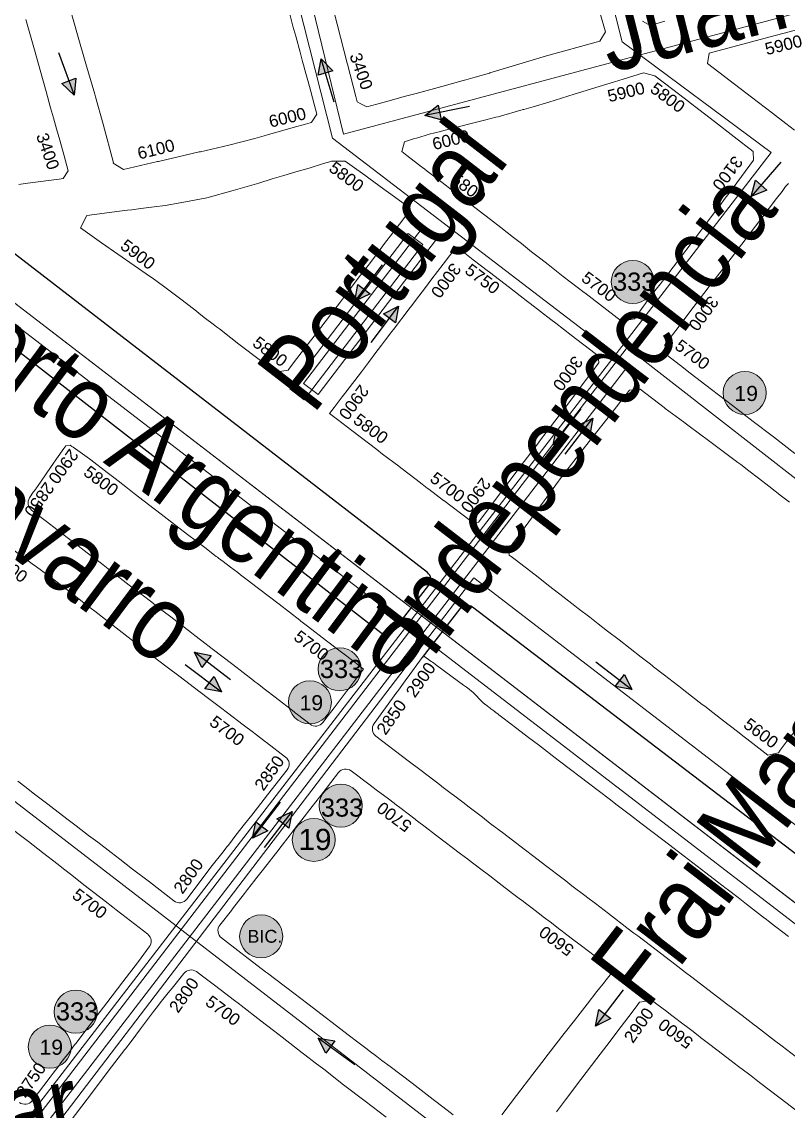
# Model space of a CAD drawing. Header units: millimetres. Extents: x 11558 to 23675, y 49449 to 61482.
# Drawn here: x 15046.3 to 15299.4, y 56750.1 to 57110 of the extents above; entities that cross this region are included whole.
import ezdxf

# ---------------------------------------------------------------- set-up
doc = ezdxf.new("R2010")
doc.units = ezdxf.units.MM
for name, color, linetype in [('0. plano base - nombres calles', 22, 'Continuous'), ('0. Plano Base - PLANO', 254, 'Continuous'), ('0. Plano base - sentido calles', 253, 'Continuous'), ('0. vias del tren', 252, 'VÍAS'), ('7. puesta en valor CC la lucila', 212, 'Continuous'), ('numeración', 7, 'Continuous')]:
    doc.layers.add(name, color=color, linetype=linetype)
for name, color, linetype, true_color in [('Linea 184 REGRESO', 7, 'Continuous', 0x18f75b), ('Linea 19 Estación Carapachay', 7, 'Continuous', 0xa80000), ('Linea 19 Plaza Miserere', 7, 'Continuous', 0x575757), ('Linea 707 - ex333', 7, 'Continuous', 0xad002b), ('Linea 707 - ex333 -', 7, 'Continuous', 0x616161)]:
    doc.layers.add(name, color=color, linetype=linetype, true_color=true_color)
doc.layers.add('Linea Bicentenario Original', color=7, linetype='Continuous', true_color=0x0000cc, transparency=0.5)
doc.layers.get('7. puesta en valor CC la lucila').off()
doc.styles.get("Standard").update_dxf_attribs({"font": 'arial.ttf'})
doc.linetypes.add('VÍAS', pattern='A,0.15,[130,ltypeshp.shx,S=0.25,R=0,X=0,Y=0],0.15', length=0.3)

# ---------------------------------------------------------------- blocks, each defined once
blk = doc.blocks.new('MANZANAS')
at = {"layer": '0. Plano Base - PLANO', "color": 0, "linetype": 'VÍAS', "lineweight": 5, "ltscale": 4}
for points in [[(5633392.19, 6179345.26), (5633766.17, 6178972.83), (5633911.62, 6178827.98, 0.101414), (5634043.46, 6178741.38, 0.02134), (5634208.17, 6178683.79), (5634894.89, 6178561.57), (5635134.9, 6178519.11), (5635207, 6178505.64), (5635242.16, 6178496.03, -0.077062), (5635335.8, 6178454.16, 0.007448), (5635399.31, 6178414.39, -0.001689), (5635687.6, 6178238.47), (5636190.29, 6177920.23), (5636600.65, 6177660.36)], [(5633388.52, 6179341.14), (5633762.29, 6178968.93), (5633907.74, 6178824.08, 0.101414), (5634041.43, 6178736.27, 0.02138), (5634206.89, 6178678.43), (5634893.93, 6178556.15), (5635133.92, 6178513.7), (5635205.77, 6178500.27), (5635240.71, 6178490.73, -0.077062), (5635332.82, 6178449.54, 0.007448), (5635396.46, 6178409.69, -0.001689), (5635684.68, 6178233.8), (5636187.35, 6177915.58), (5636597.71, 6177655.71)]]:
    blk.add_lwpolyline(points, format="xyb", dxfattribs=at)
at = {"layer": '0. Plano Base - PLANO', "color": 0, "linetype": 'Continuous', "lineweight": 5}
for points in [[(5634423.44, 6178851.02), (5634419.89, 6178851.65), (5634414.42, 6178852.61), (5634405.81, 6178854.16), (5634387.77, 6178857.29), (5634386.65, 6178860.59), (5634403.29, 6178875.75), (5634403.63, 6178876.05), (5634409.74, 6178881.62)], [(5634368.8, 6178863.24), (5634365.13, 6178859.72), (5634362.23, 6178859.78)], [(5634348.48, 6178855.83), (5634353.02, 6178851), (5634352.79, 6178847.46), (5634338.81, 6178834.44), (5634338.62, 6178834.26), (5634335.87, 6178831.58), (5634332.54, 6178828.33), (5634326.19, 6178822.14), (5634325.42, 6178821.39), (5634325.3, 6178821.27), (5634321.81, 6178817.87), (5634319.47, 6178815.71), (5634319.41, 6178815.66), (5634318.79, 6178815.08), (5634313.44, 6178810.14), (5634306.96, 6178804.16), (5634304.26, 6178801.67), (5634299.78, 6178797.53), (5634297.06, 6178795.02), (5634294.49, 6178792.66), (5634293.53, 6178792.66), (5634292.36, 6178792.67), (5634290.98, 6178792.68), (5634289.73, 6178794.08), (5634282.36, 6178802.29), (5634282.13, 6178802.54), (5634270.32, 6178815.69)], [(5634257.23, 6178808.77), (5634260.57, 6178805.14), (5634262.95, 6178802.55), (5634266.65, 6178798.54), (5634268.79, 6178796.22), (5634270.1, 6178794.8), (5634270.23, 6178794.66), (5634274.63, 6178789.9), (5634275.78, 6178788.64), (5634278.7, 6178785.48), (5634281.01, 6178782.97), (5634280.66, 6178779.96), (5634280.63, 6178779.68), (5634280.31, 6178779.38), (5634279.2, 6178778.34), (5634276.06, 6178775.38), (5634272.93, 6178772.42), (5634272.89, 6178772.39), (5634269.97, 6178769.64), (5634268.89, 6178768.61), (5634266.55, 6178766.4), (5634259.95, 6178760.48), (5634252.59, 6178754.19), (5634252.27, 6178753.93), (5634241.77, 6178744.96), (5634241.54, 6178744.76), (5634232.74, 6178737.25), (5634228.82, 6178737.53), (5634228.83, 6178737.67), (5634219.96, 6178747.45), (5634213.45, 6178754.32), (5634212.84, 6178754.97), (5634205.68, 6178762.53), (5634198.82, 6178769.75), (5634192.09, 6178776.84)], [(5634472.79, 6178756.28), (5634463.95, 6178757.85), (5634455.7, 6178759.31), (5634447.2, 6178760.82), (5634438.59, 6178762.35), (5634429.88, 6178763.9), (5634425.82, 6178764.62), (5634419.99, 6178765.66), (5634418.08, 6178768.27), (5634419.12, 6178774.2), (5634420.75, 6178783.51), (5634422.27, 6178792.16), (5634423.81, 6178800.97), (5634425.31, 6178809.53), (5634428.58, 6178828.2), (5634429.1, 6178831.14), (5634429.41, 6178833.08), (5634429.6, 6178834), (5634429.79, 6178834.47)], [(5634181.31, 6178766.36), (5634188.44, 6178758.75), (5634195.15, 6178751.58), (5634198.17, 6178748.36), (5634202.03, 6178744.24), (5634204.38, 6178741.73), (5634206.95, 6178738.98), (5634209.59, 6178736.17), (5634213.25, 6178732.26), (5634216.8, 6178728.47), (5634216.45, 6178725.42), (5634215.41, 6178724.69), (5634213.17, 6178723.13), (5634206.11, 6178718.18), (5634204.38, 6178716.97)], [(5634514.97, 6178674.27), (5634514.26, 6178670.26), (5634513.68, 6178666.98), (5634513.52, 6178665.99), (5634510.81, 6178663.68), (5634502.22, 6178665.24), (5634501.1, 6178665.45), (5634497.76, 6178666.05), (5634492.56, 6178667), (5634488.15, 6178667.82), (5634484.87, 6178668.43), (5634483.83, 6178668.58), (5634476.3, 6178669.95), (5634475.41, 6178670.11), (5634468.32, 6178671.4), (5634463.84, 6178672.21), (5634463.23, 6178672.33), (5634461.99, 6178672.55), (5634458.7, 6178673.15), (5634449.65, 6178674.79), (5634444.94, 6178675.65), (5634441.13, 6178676.34), (5634437.62, 6178676.98), (5634432.85, 6178677.84), (5634431.54, 6178678.08), (5634425.28, 6178679.22), (5634424.23, 6178679.41), (5634421.2, 6178679.96), (5634415.13, 6178681.06), (5634407, 6178682.54), (5634405.38, 6178682.83), (5634404.55, 6178682.99), (5634403.48, 6178684.52), (5634403.61, 6178685.38), (5634404.08, 6178688.42), (5634404.67, 6178692.24), (5634405.97, 6178700.68), (5634407.28, 6178709.21), (5634408.27, 6178715.62), (5634408.7, 6178717.88), (5634410.31, 6178726.5), (5634411.91, 6178735.04), (5634413.49, 6178743.48), (5634413.55, 6178743.84), (5634414.63, 6178749.59), (5634417.65, 6178751.61), (5634427.46, 6178749.79), (5634427.95, 6178749.7), (5634435.29, 6178748.52), (5634435.99, 6178748.41), (5634442.98, 6178747.28), (5634444.38, 6178747.05), (5634453.09, 6178745.65), (5634457.41, 6178744.95), (5634458.58, 6178744.76), (5634461.89, 6178744.11), (5634465.85, 6178743.4), (5634470.1, 6178742.64), (5634475.33, 6178741.7), (5634478.64, 6178741.11)], [(5634503.17, 6178526.91), (5634504.02, 6178531.82), (5634505.43, 6178540.1), (5634506.91, 6178548.7), (5634507.83, 6178554.07), (5634508.4, 6178557.39), (5634508.75, 6178559.47), (5634509.84, 6178565.84), (5634510.53, 6178569.86), (5634510.84, 6178571.7), (5634512.67, 6178573.04), (5634514.2, 6178574.16), (5634516.19, 6178573.81), (5634520.23, 6178573.11), (5634521.76, 6178572.84), (5634524.5, 6178572.36), (5634525.2, 6178572.24), (5634530.45, 6178571.32), (5634533.08, 6178570.86), (5634534.06, 6178570.69), (5634536.73, 6178570.22), (5634541.34, 6178569.41), (5634546.03, 6178568.59), (5634549.62, 6178567.96), (5634553.66, 6178567.25), (5634554.73, 6178567.07), (5634558.25, 6178566.45), (5634566.67, 6178564.98), (5634575.43, 6178563.44)]]:
    blk.add_lwpolyline(points, dxfattribs=at)
for points in [[(5634405.22, 6178771.3), (5634401.76, 6178768.67), (5634386.73, 6178771.33), (5634386.45, 6178771.38), (5634377.91, 6178772.91), (5634371.73, 6178774.06), (5634368.69, 6178774.63), (5634364.89, 6178775.33), (5634360.66, 6178776.12), (5634357.48, 6178776.71), (5634352.2, 6178777.7), (5634347.93, 6178778.47), (5634343.33, 6178779.3), (5634335.46, 6178780.68), (5634334.94, 6178780.77), (5634332.19, 6178781.26), (5634331.3, 6178781.41), (5634329.87, 6178781.66), (5634327.53, 6178782.07), (5634321.95, 6178783.05), (5634321.02, 6178783.22), (5634320.09, 6178783.38), (5634319.7, 6178783.45), (5634318.46, 6178783.67), (5634313.65, 6178784.51), (5634311.58, 6178784.87), (5634310.87, 6178788.18), (5634313.09, 6178790.38), (5634313.84, 6178791.12), (5634315.94, 6178793.19), (5634317, 6178794.14), (5634319.86, 6178796.7), (5634320.74, 6178797.48), (5634327.97, 6178803.97), (5634331.37, 6178807.01), (5634333.91, 6178809.28), (5634334.47, 6178809.78), (5634340.8, 6178815.74), (5634340.91, 6178815.84), (5634343.21, 6178818.04), (5634347.14, 6178821.78), (5634353.33, 6178827.93), (5634359.53, 6178834.05), (5634363.29, 6178837.77), (5634365.42, 6178839.88), (5634370.46, 6178844.84), (5634374.22, 6178845.61), (5634381.57, 6178844.42), (5634388.52, 6178843.15), (5634390.09, 6178842.87), (5634390.46, 6178842.8), (5634398.64, 6178841.31), (5634406.81, 6178839.82), (5634414.52, 6178838.41), (5634416.01, 6178835.96), (5634414.25, 6178824.76), (5634414, 6178823.26), (5634413.52, 6178820.46), (5634412.97, 6178817.29), (5634412.62, 6178815.21), (5634410.64, 6178803.69), (5634409.18, 6178795.16), (5634407.72, 6178786.62), (5634407.53, 6178785.52), (5634407.14, 6178783.27), (5634406.65, 6178780.42), (5634406.62, 6178780.25), (5634406.25, 6178778.08), (5634406.14, 6178777.41), (5634405.99, 6178776.43)], [(5634311.53, 6178703.51), (5634308.16, 6178700.99), (5634302.03, 6178702.09), (5634293.18, 6178703.68), (5634289.79, 6178704.29), (5634285.14, 6178705.12), (5634283.98, 6178705.33), (5634282.6, 6178705.58), (5634279.51, 6178706.13), (5634277.57, 6178706.48), (5634275.01, 6178706.94), (5634268.75, 6178708.06), (5634262.25, 6178709.1), (5634257.64, 6178709.82), (5634257.05, 6178709.9), (5634237.51, 6178712.48), (5634235.64, 6178712.71), (5634229.03, 6178713.58), (5634229.05, 6178718.23), (5634231.11, 6178719.66), (5634237.21, 6178723.89), (5634240.11, 6178725.9), (5634241.36, 6178726.76), (5634243.8, 6178728.45), (5634247.49, 6178731.01), (5634250.43, 6178733.04), (5634254.42, 6178736.18), (5634261.45, 6178741.69), (5634268.08, 6178747.84), (5634274.45, 6178753.89), (5634277.76, 6178757.12), (5634280.66, 6178759.92), (5634283.64, 6178762.78), (5634286.98, 6178766), (5634290.5, 6178769.48), (5634292.31, 6178771.25), (5634292.51, 6178771.37), (5634293.21, 6178771.75), (5634296.47, 6178773.52), (5634299.31, 6178773.09), (5634304.38, 6178772.33), (5634305.94, 6178772.09), (5634312, 6178771.17), (5634313.96, 6178770.88), (5634320.82, 6178769.84), (5634322.57, 6178767.11), (5634322.31, 6178765.61), (5634321.52, 6178760.95), (5634321.3, 6178759.69), (5634320.56, 6178755.36), (5634319.98, 6178751.95), (5634319.03, 6178746.39), (5634318.5, 6178743.28), (5634318.32, 6178742.2), (5634317.15, 6178735.36), (5634317.05, 6178734.81), (5634316.49, 6178731.48), (5634315.57, 6178726.25), (5634314.12, 6178718.13), (5634313.66, 6178715.52), (5634313.23, 6178713.09), (5634312.79, 6178710.61), (5634311.96, 6178705.93), (5634311.6, 6178703.89)], [(5634390.48, 6178687.9), (5634389.05, 6178686.89), (5634387.8, 6178687.11), (5634377.06, 6178688.97), (5634376.99, 6178688.98), (5634370.9, 6178690.04), (5634370.32, 6178690.15), (5634368.19, 6178690.52), (5634365.73, 6178690.94), (5634359.42, 6178692.04), (5634358.6, 6178692.18), (5634352.05, 6178693.32), (5634349.71, 6178693.73), (5634339.5, 6178695.51), (5634337.05, 6178695.93), (5634333.56, 6178696.54), (5634330.32, 6178697.1), (5634330.73, 6178699.52), (5634331.48, 6178703.88), (5634331.73, 6178705.31), (5634331.82, 6178705.81), (5634333.27, 6178714.22), (5634333.92, 6178717.99), (5634334.7, 6178722.54), (5634334.83, 6178723.29), (5634335.14, 6178725.06), (5634335.51, 6178727.22), (5634336.11, 6178730.69), (5634336.25, 6178731.5), (5634337.69, 6178739.88), (5634337.77, 6178740.33), (5634337.82, 6178740.63), (5634338.31, 6178743.5), (5634338.37, 6178743.84), (5634339.11, 6178748.11), (5634339.8, 6178752.13), (5634340.34, 6178755.24), (5634340.84, 6178758.14), (5634341.46, 6178761.62), (5634341.7, 6178762.94), (5634344.29, 6178764.9), (5634345.51, 6178764.68), (5634348.96, 6178764.07), (5634354.75, 6178763.05), (5634355.65, 6178762.89), (5634363.87, 6178761.42), (5634370.74, 6178760.2), (5634372.29, 6178759.92), (5634380.82, 6178758.4), (5634382.88, 6178758.03), (5634389.19, 6178756.9), (5634399, 6178755.15), (5634400.22, 6178754.93), (5634401.54, 6178752.99), (5634401.33, 6178751.73), (5634401.09, 6178750.34), (5634400.48, 6178746.71), (5634399.85, 6178743.04), (5634398.95, 6178737.73), (5634397.49, 6178729.14), (5634396.1, 6178720.94), (5634395.99, 6178720.31), (5634394.7, 6178712.69), (5634394.66, 6178712.49), (5634394.57, 6178711.97), (5634393.22, 6178703.99), (5634392.12, 6178697.72), (5634391.72, 6178695.14)]]:
    blk.add_lwpolyline(points, close=True, dxfattribs=at)
at = {"layer": '0. Plano Base - PLANO', "color": 0}
for points in [[(5634183.66, 6178676.34), (5634378.66, 6178640.73, 0.413523), (5634382.15, 6178643.14), (5634385.62, 6178661.89, 0.41552), (5634383.2, 6178665.38), (5634204.39, 6178697.65, 0.21393), (5634202.01, 6178697.06), (5634199.02, 6178694.72)], [(5634842.32, 6178559.43), (5634840.59, 6178583.02, 0.343681), (5634838.11, 6178585.75), (5634401.7, 6178662.05, 0.4126), (5634398.23, 6178659.62), (5634394.64, 6178639.74)]]:
    blk.add_lwpolyline(points, format="xyb", dxfattribs=at)
at = {"layer": '0. Plano Base - PLANO', "color": 0, "linetype": 'Continuous', "lineweight": 5}
blk.add_lwpolyline([(5634371.94, 6178603.05), (5634366.79, 6178603.97), (5634365.78, 6178604.15), (5634365.35, 6178604.23), (5634357.61, 6178605.62), (5634353.57, 6178606.35), (5634350.33, 6178606.93), (5634349.09, 6178607.15), (5634348.71, 6178607.22), (5634340.2, 6178608.75), (5634331.78, 6178610.26), (5634327.46, 6178611.03), (5634326.92, 6178611.12), (5634324.64, 6178611.53), (5634323.25, 6178611.78), (5634320.25, 6178612.31), (5634314.76, 6178613.29), (5634311.7, 6178613.83), (5634306.41, 6178614.78), (5634303.57, 6178615.28), (5634300.6, 6178615.81), (5634297.73, 6178616.32), (5634289.04, 6178617.87), (5634286.32, 6178618.35), (5634280.52, 6178619.38), (5634275.61, 6178620.26), (5634272.27, 6178620.85), (5634263.75, 6178622.37), (5634257.72, 6178623.44, -0.393394), (5634255.26, 6178626.71), (5634255.49, 6178628.89), (5634255.68, 6178630.04), (5634255.73, 6178630.31), (5634256.06, 6178632.95), (5634256.85, 6178639.17), (5634256.96, 6178640.08), (5634257.24, 6178642.26), (5634257.76, 6178646.44), (5634257.9, 6178647.48), (5634259.15, 6178648.34), (5634259.82, 6178648.25), (5634260.31, 6178648.18), (5634266.89, 6178647.28), (5634267.34, 6178647.2), (5634274.12, 6178645.97), (5634277.4, 6178645.38), (5634281.76, 6178644.6), (5634285.24, 6178643.97), (5634293.47, 6178642.48), (5634294.46, 6178642.3), (5634301.73, 6178640.99), (5634302.33, 6178640.88), (5634305.82, 6178640.25), (5634307.17, 6178640.01), (5634310.75, 6178639.39), (5634314.18, 6178638.8), (5634318.89, 6178637.98), (5634319.36, 6178637.9), (5634319.79, 6178637.83), (5634321.63, 6178637.51), (5634324.75, 6178636.97), (5634327.63, 6178636.47), (5634328.78, 6178636.28), (5634331.98, 6178635.73), (5634335.04, 6178635.19), (5634336.19, 6178634.99), (5634344.56, 6178633.51), (5634353.06, 6178632), (5634353.53, 6178631.92), (5634356.26, 6178631.43), (5634364.08, 6178630.05), (5634375.73, 6178627.98), (5634376.46, 6178627.85), (5634376.54, 6178627.84), (5634379.23, 6178627.36), (5634378.7, 6178624.33), (5634378.61, 6178623.79), (5634377.75, 6178618.86), (5634377.6, 6178618), (5634376.48, 6178611.56), (5634375.92, 6178608.34), (5634375.43, 6178605.48, -0.415904)], format="xyb", close=True, dxfattribs=at)
for points in [[(5634564.62, 6178579.6), (5634559.34, 6178580.52), (5634556.26, 6178581.06), (5634552.56, 6178581.71), (5634548.77, 6178582.37), (5634547.81, 6178582.54), (5634542.93, 6178583.4), (5634539.19, 6178584.05), (5634537.13, 6178584.41), (5634528.87, 6178585.86), (5634522.32, 6178587), (5634519.8, 6178587.44), (5634517.89, 6178587.78), (5634514.18, 6178588.43), (5634513.56, 6178588.53), (5634505.39, 6178589.96), (5634500.21, 6178590.87), (5634498.67, 6178591.14), (5634496.31, 6178591.55), (5634488.19, 6178592.97), (5634482.89, 6178593.9), (5634479.23, 6178594.54), (5634479.04, 6178594.57), (5634473.28, 6178595.58), (5634470.72, 6178596.03), (5634466.94, 6178596.69), (5634465.13, 6178597.01), (5634462.4, 6178597.48), (5634457.66, 6178598.31), (5634453.75, 6178599), (5634445.34, 6178600.47), (5634439.84, 6178601.43), (5634436.63, 6178602), (5634431.25, 6178602.93), (5634428.55, 6178603.4), (5634420, 6178604.89), (5634419.63, 6178604.96), (5634411.56, 6178606.36), (5634406.27, 6178607.28), (5634393.04, 6178609.59, -0.407791), (5634390.59, 6178612.99), (5634392.5, 6178625.62), (5634392.55, 6178625.95), (5634392.63, 6178626.48), (5634393.34, 6178631.17), (5634393.36, 6178631.31), (5634393.37, 6178631.38), (5634394.64, 6178639.74), (5634394.74, 6178640.4), (5634397.88, 6178639.91), (5634398.35, 6178639.84), (5634398.86, 6178639.76), (5634399.29, 6178639.69), (5634399.64, 6178639.64), (5634406.31, 6178638.6), (5634410.93, 6178637.88), (5634411.79, 6178637.74), (5634412.14, 6178637.69), (5634413.25, 6178637.51), (5634413.43, 6178637.48), (5634414.93, 6178637.23), (5634419.07, 6178635.75), (5634420.23, 6178635.54), (5634420.4, 6178635.52), (5634421.74, 6178635.28), (5634422.16, 6178635.2), (5634422.58, 6178635.13), (5634422.98, 6178635.06), (5634423.38, 6178634.99), (5634423.77, 6178634.92), (5634424.22, 6178634.84), (5634424.32, 6178634.82), (5634424.58, 6178634.78), (5634424.76, 6178634.74), (5634425.35, 6178634.64), (5634425.66, 6178634.59), (5634425.97, 6178634.53), (5634426.25, 6178634.49), (5634426.49, 6178634.44), (5634426.72, 6178634.4), (5634426.91, 6178634.37), (5634427.42, 6178634.28), (5634433.23, 6178633.28), (5634437.98, 6178632.44), (5634441.98, 6178631.74), (5634450.08, 6178630.32), (5634455.76, 6178629.32), (5634458.55, 6178628.83), (5634467.02, 6178627.35), (5634470.92, 6178626.67), (5634474.32, 6178626.08), (5634475.9, 6178625.81), (5634479.71, 6178625.14), (5634483.89, 6178624.41), (5634492.93, 6178622.84), (5634501.65, 6178621.32), (5634510.48, 6178619.76), (5634515.4, 6178618.88), (5634518.89, 6178618.25), (5634519.32, 6178618.17), (5634523.76, 6178617.37), (5634527.2, 6178616.75), (5634534.65, 6178615.43), (5634534.89, 6178615.39), (5634536.72, 6178615.04), (5634537, 6178614.99), (5634544.46, 6178613.64)], [(5634251.89, 6178609.92), (5634266.12, 6178607.75), (5634267.79, 6178607.49), (5634274.92, 6178606.41), (5634279.19, 6178605.7), (5634282.81, 6178605.04), (5634283.3, 6178604.95), (5634287.14, 6178604.24), (5634290.18, 6178603.68), (5634291.6, 6178603.41), (5634300.42, 6178601.79), (5634304.18, 6178601.1), (5634309.02, 6178600.2), (5634317.42, 6178598.7), (5634321.93, 6178597.93), (5634326.07, 6178597.21), (5634334.85, 6178595.71), (5634338.24, 6178595.12), (5634343.17, 6178594.28), (5634346.03, 6178593.78), (5634352.44, 6178592.68), (5634352.98, 6178592.59), (5634356.05, 6178592.06), (5634357.82, 6178591.76), (5634361.55, 6178591.12), (5634361.9, 6178591.06), (5634369.76, 6178589.71, -0.418646), (5634372.2, 6178586.2), (5634370.26, 6178575.87), (5634369.59, 6178572.27), (5634368.69, 6178567.51), (5634367.99, 6178563.75), (5634367.14, 6178559.21), (5634366.39, 6178555.18), (5634366.27, 6178554.57), (5634365.74, 6178551.73), (5634364.8, 6178546.75), (5634362.43, 6178532.96, -0.416392), (5634358.94, 6178530.52), (5634348.87, 6178532.33), (5634341.98, 6178533.57), (5634336.78, 6178534.5), (5634333.19, 6178535.14), (5634327.69, 6178536.09), (5634323.97, 6178536.73), (5634318.87, 6178537.6), (5634315.61, 6178538.16), (5634309.75, 6178539.18), (5634307.24, 6178539.64), (5634301.29, 6178540.73), (5634298.41, 6178541.25), (5634295.01, 6178541.87)], [(5634473.33, 6178510.32), (5634470.93, 6178510.75), (5634466.26, 6178511.59), (5634465.11, 6178511.8), (5634456.53, 6178513.32), (5634447.55, 6178514.85), (5634444.2, 6178515.42), (5634442.09, 6178515.78), (5634438.98, 6178516.31), (5634438.11, 6178516.46), (5634433.78, 6178517.21), (5634430.98, 6178517.7), (5634413.84, 6178520.71), (5634405.28, 6178522.21), (5634404.22, 6178522.4), (5634397.34, 6178523.61), (5634396.61, 6178523.74), (5634388.25, 6178525.21), (5634386.49, 6178525.52), (5634378.53, 6178526.91, -0.416787), (5634376.09, 6178530.41), (5634377.22, 6178536.5), (5634377.32, 6178537.07), (5634378.51, 6178543.5), (5634378.81, 6178545.1), (5634379.51, 6178548.91), (5634379.59, 6178549.32), (5634380.36, 6178553.51), (5634381.87, 6178561.67), (5634381.96, 6178562.17), (5634382.95, 6178567.59), (5634383.55, 6178570.84), (5634384.09, 6178573.76), (5634385.08, 6178579.19), (5634386.15, 6178585.04), (5634387.64, 6178593.2, -0.410184), (5634391.09, 6178595.62), (5634398.86, 6178594.31), (5634401.31, 6178593.9), (5634406.27, 6178593.07), (5634408.62, 6178592.67), (5634408.95, 6178592.61), (5634411.52, 6178592.18), (5634417.17, 6178591.21), (5634417.65, 6178591.12), (5634418.19, 6178591.03), (5634421.33, 6178590.47), (5634425.5, 6178589.73), (5634426.09, 6178589.63), (5634435.79, 6178587.92), (5634438.73, 6178587.47), (5634438.89, 6178587.45), (5634443.54, 6178586.64), (5634447.69, 6178585.92), (5634451.55, 6178585.24), (5634457.02, 6178584.29), (5634460.33, 6178583.71), (5634460.92, 6178583.61), (5634462.82, 6178583.28), (5634465, 6178582.9), (5634468.73, 6178582.25), (5634469.56, 6178582.11), (5634472.93, 6178581.52), (5634473.05, 6178581.5), (5634476.38, 6178580.92), (5634476.61, 6178580.88), (5634476.78, 6178580.85), (5634477.32, 6178580.76), (5634478.09, 6178580.62), (5634481.01, 6178580.11), (5634485.28, 6178579.37), (5634490.96, 6178578.38), (5634495.58, 6178577.58), (5634497.66, 6178577.21), (5634498.27, 6178576.65), (5634497.52, 6178572.52), (5634497.47, 6178572.28), (5634496.74, 6178568.36), (5634495.77, 6178563.16), (5634495.09, 6178559.48), (5634494.53, 6178556.48), (5634493.52, 6178551.06), (5634492, 6178542.58), (5634491.4, 6178539.22), (5634490.55, 6178534.43), (5634489, 6178525.64), (5634488.4, 6178522.28), (5634487.61, 6178517.7)], [(5634296.11, 6178527.73), (5634304.59, 6178526.28), (5634307.23, 6178525.79), (5634313.07, 6178524.72), (5634319.46, 6178523.54), (5634321.67, 6178523.13), (5634325.06, 6178522.5), (5634330.1, 6178521.57), (5634336.54, 6178520.38), (5634338.83, 6178519.96), (5634342, 6178519.38), (5634343.31, 6178519.13), (5634344.6, 6178518.9), (5634345.71, 6178518.69), (5634356.34, 6178516.73, -0.411103), (5634358.75, 6178513.26), (5634357.73, 6178507.38), (5634356.27, 6178498.98), (5634354.78, 6178490.39), (5634353.33, 6178482.04), (5634353.15, 6178481.01), (5634351.9, 6178473.8), (5634351.82, 6178473.32), (5634351.69, 6178472.61), (5634351.27, 6178470.15), (5634350.84, 6178467.72), (5634350.42, 6178465.3), (5634350.34, 6178464.82), (5634349.79, 6178461.66), (5634349.51, 6178460.03), (5634347.83, 6178450.36, -0.415762), (5634344.35, 6178447.92)], [(5634361.67, 6178447.23), (5634364.2, 6178462.01), (5634365.67, 6178470.57), (5634367.2, 6178479.52), (5634367.25, 6178479.79), (5634367.77, 6178482.82), (5634368.65, 6178487.99), (5634369.85, 6178494.99), (5634370.08, 6178496.32), (5634370.58, 6178499.26), (5634371.28, 6178502.68), (5634371.68, 6178504.67), (5634372.92, 6178510.81, -0.397214), (5634376.29, 6178513.19), (5634378.74, 6178512.84), (5634382.1, 6178512.25), (5634383.16, 6178512.07), (5634386.6, 6178511.47), (5634391.28, 6178510.66), (5634393.85, 6178510.21), (5634394.59, 6178510.08), (5634402.68, 6178508.65), (5634407.88, 6178507.7), (5634411.4, 6178507.06), (5634419.7, 6178505.55), (5634420.75, 6178505.35), (5634425.03, 6178504.57), (5634428.48, 6178503.95), (5634436.68, 6178502.49), (5634445.47, 6178500.95), (5634454.05, 6178499.46)]]:
    blk.add_lwpolyline(points, format="xyb", dxfattribs=at)
blk = doc.blocks.new('19')
at = {"layer": 'Linea 19 Estación Carapachay', "lineweight": 211, "true_color": 0xededed}
h = blk.add_hatch(color=7, dxfattribs=at)
h.dxf.hatch_style = 1
edge = h.paths.add_edge_path()
edge.add_arc((0, 0), 7.11, 0, 360)
at = {"layer": 'Linea 19 Estación Carapachay', "lineweight": 9}
blk.add_circle((0, 0), 7.11, dxfattribs=at)
at = {"layer": 'Linea 19 Estación Carapachay', "lineweight": 15, "insert": (-3.4, 2.34), "char_height": 5, "attachment_point": 1}
blk.add_mtext_dynamic_manual_height_columns('19', width=16.4579, gutter_width=12.5, heights=[0], dxfattribs=at)
blk = doc.blocks.new('19 a cap')
at = {"layer": 'Linea 19 Plaza Miserere', "lineweight": 211, "true_color": 0xededed}
h = blk.add_hatch(color=7, dxfattribs=at)
h.dxf.hatch_style = 1
edge = h.paths.add_edge_path()
edge.add_arc((0, 0), 7.11, 0, 360)
at = {"layer": 'Linea 19 Plaza Miserere', "lineweight": 9}
blk.add_circle((0, 0), 7.11, dxfattribs=at)
at = {"layer": 'Linea 19 Plaza Miserere', "lineweight": 15, "insert": (-5.03, 3.65), "char_height": 7, "attachment_point": 1}
blk.add_mtext_dynamic_manual_height_columns('19', width=16.4579, gutter_width=12.5, heights=[0], dxfattribs=at)
blk = doc.blocks.new('707 ida')
at = {"layer": 'Linea 707 - ex333', "lineweight": 211, "true_color": 0xededed}
h = blk.add_hatch(color=7, dxfattribs=at)
h.dxf.hatch_style = 1
edge = h.paths.add_edge_path()
edge.add_arc((-10.26, 6.45), 7.11, 0, 360)
at = {"layer": 'Linea 707 - ex333', "lineweight": 9}
blk.add_circle((-10.26, 6.45), 7.11, dxfattribs=at)
at = {"layer": 'Linea 707 - ex333', "lineweight": 211, "insert": (-16.82, 8.81), "char_height": 6, "attachment_point": 1}
blk.add_mtext_dynamic_manual_height_columns('333', width=27.2677, gutter_width=12.5, heights=[0], dxfattribs=at)
blk = doc.blocks.new('333')
at = {"layer": 'Linea 707 - ex333 -', "lineweight": 211, "true_color": 0xededed}
h = blk.add_hatch(color=7, dxfattribs=at)
h.dxf.hatch_style = 1
edge = h.paths.add_edge_path()
edge.add_arc((0, 0), 7.11, 0, 360)
at = {"layer": 'Linea 707 - ex333 -', "lineweight": 9}
blk.add_circle((0, 0), 7.11, dxfattribs=at)
at = {"layer": 'Linea 707 - ex333 -', "lineweight": 211, "insert": (-6.52, 3.09), "char_height": 6, "attachment_point": 1}
blk.add_mtext_dynamic_manual_height_columns('333', width=8.9102, gutter_width=12.5, heights=[0], dxfattribs=at)
blk = doc.blocks.new('bic. original ida')
at = {"layer": 'Linea Bicentenario Original', "lineweight": 211, "true_color": 0xededed, "transparency": 33554674}
h = blk.add_hatch(color=7, dxfattribs=at)
h.dxf.hatch_style = 1
edge = h.paths.add_edge_path()
edge.add_arc((0, 0), 7.11, 0, 360)
at = {"layer": 'Linea Bicentenario Original', "color": 165, "lineweight": 9, "true_color": 0x5e67af}
blk.add_circle((0, 0), 7.11, dxfattribs=at)
at = {"layer": 'Linea Bicentenario Original', "color": 165, "lineweight": 15, "true_color": 0x5e67af, "insert": (-4.55, 2.15), "char_height": 4.25, "attachment_point": 1}
blk.add_mtext_dynamic_manual_height_columns('BIC.', width=16.4579, gutter_width=12.5, heights=[0], dxfattribs=at)

msp = doc.modelspace()

# ---------------------------------------------------------------- hatches: boundary and pattern name
at = {"layer": '0. Plano base - sentido calles', "linetype": 'Continuous', "lineweight": 25, "ltscale": 2, "true_color": 0x1a1a1a}
h = msp.add_hatch(color=250, dxfattribs=at)
h.dxf.hatch_style = 1
h.paths.add_polyline_path([(15145.22, 57097.83), (15144.27, 57092.33), (15146.66, 57093.05)])
h.paths.add_polyline_path([(15145.22, 57097.83), (15146.66, 57093.05), (15149.05, 57093.77)])
h = msp.add_hatch(color=250, dxfattribs=at)
h.dxf.hatch_style = 1
h.paths.add_polyline_path([(15063.58, 57085.81), (15064.22, 57091.37), (15061.87, 57090.51)])
h.paths.add_polyline_path([(15063.58, 57085.81), (15061.87, 57090.51), (15059.52, 57089.66)])
h = msp.add_hatch(color=250, dxfattribs=at)
h.dxf.hatch_style = 1
h.paths.add_polyline_path([(15179.46, 57079.05), (15184.87, 57077.6), (15184.36, 57080.05)])
h.paths.add_polyline_path([(15179.46, 57079.05), (15184.36, 57080.05), (15183.86, 57082.5)])
h = msp.add_hatch(color=250, dxfattribs=at)
h.dxf.hatch_style = 1
h.paths.add_polyline_path([(15287.26, 57052.27), (15292.42, 57054.43), (15290.52, 57056.06)])
h.paths.add_polyline_path([(15287.26, 57052.27), (15290.52, 57056.06), (15288.63, 57057.69)])
h = msp.add_hatch(color=250, dxfattribs=at)
h.dxf.hatch_style = 1
h.paths.add_polyline_path([(15156.36, 57017.68), (15161.36, 57020.18), (15159.36, 57021.68)])
h.paths.add_polyline_path([(15156.36, 57017.68), (15159.36, 57021.68), (15157.36, 57023.18)])
h = msp.add_hatch(color=250, dxfattribs=at)
h.dxf.hatch_style = 1
h.paths.add_polyline_path([(15170.75, 57016.08), (15165.75, 57013.58), (15167.75, 57012.08)])
h.paths.add_polyline_path([(15170.75, 57016.08), (15167.75, 57012.08), (15169.75, 57010.58)])
h = msp.add_hatch(color=250, dxfattribs=at)
h.dxf.hatch_style = 1
h.paths.add_polyline_path([(15234.94, 56979.08), (15229.92, 56976.63), (15231.91, 56975.11)])
h.paths.add_polyline_path([(15234.94, 56979.08), (15231.91, 56975.11), (15233.89, 56973.59)])
h = msp.add_hatch(color=250, dxfattribs=at)
h.dxf.hatch_style = 1
h.paths.add_polyline_path([(15221.86, 56970.2), (15226.88, 56972.65), (15224.9, 56974.17)])
h.paths.add_polyline_path([(15221.86, 56970.2), (15224.9, 56974.17), (15222.91, 56975.69)])
h = msp.add_hatch(color=250, dxfattribs=at)
h.dxf.hatch_style = 1
h.paths.add_polyline_path([(15103.34, 56901.7), (15105.83, 56896.69), (15107.33, 56898.69)])
h.paths.add_polyline_path([(15103.34, 56901.7), (15107.33, 56898.69), (15108.84, 56900.68)])
h = msp.add_hatch(color=250, dxfattribs=at)
h.dxf.hatch_style = 1
h.paths.add_polyline_path([(15247.76, 56889.37), (15245.35, 56894.41), (15243.81, 56892.44)])
h.paths.add_polyline_path([(15247.76, 56889.37), (15243.81, 56892.44), (15242.28, 56890.46)])
h = msp.add_hatch(color=250, dxfattribs=at)
h.dxf.hatch_style = 1
h.paths.add_polyline_path([(15112.3, 56888.67), (15109.82, 56893.68), (15108.31, 56891.68)])
h.paths.add_polyline_path([(15112.3, 56888.67), (15108.31, 56891.68), (15106.8, 56889.69)])
h = msp.add_hatch(color=250, dxfattribs=at)
h.dxf.hatch_style = 1
h.paths.add_polyline_path([(15135.62, 56849.13), (15130.59, 56846.68), (15132.58, 56845.16)])
h.paths.add_polyline_path([(15135.62, 56849.13), (15132.58, 56845.16), (15134.56, 56843.64)])
h = msp.add_hatch(color=250, dxfattribs=at)
h.dxf.hatch_style = 1
h.paths.add_polyline_path([(15122.53, 56840.25), (15127.56, 56842.71), (15125.57, 56844.23)])
h.paths.add_polyline_path([(15122.53, 56840.25), (15125.57, 56844.23), (15123.58, 56845.74)])
h = msp.add_hatch(color=250, dxfattribs=at)
h.dxf.hatch_style = 1
h.paths.add_polyline_path([(15235.84, 56778.24), (15240.86, 56780.69), (15238.88, 56782.21)])
h.paths.add_polyline_path([(15235.84, 56778.24), (15238.88, 56782.21), (15236.89, 56783.73)])
h = msp.add_hatch(color=250, dxfattribs=at)
h.dxf.hatch_style = 1
h.paths.add_polyline_path([(15144.17, 56774.2), (15146.77, 56769.24), (15148.23, 56771.27)])
h.paths.add_polyline_path([(15144.17, 56774.2), (15148.23, 56771.27), (15149.69, 56773.3)])

# ---------------------------------------------------------------- linework, layer by layer
at = {"layer": '0. Plano Base - PLANO', "color": 28, "lineweight": 5, "true_color": 0x0d0d0d}
for points in [[(15183.29, 57038.2), (15178.52, 57041.84), (15139.4, 56990.49), (15144.17, 56986.85), (15183.29, 57038.2)], [(15183.29, 57038.2), (15178.52, 57041.84), (15139.4, 56990.49), (15144.17, 56986.85), (15183.29, 57038.2)], [(15178.73, 57036.45), (15173.96, 57040.09), (15134.84, 56988.74), (15139.62, 56985.1), (15178.73, 57036.45)]]:
    msp.add_lwpolyline(points, dxfattribs=at)
at = {"layer": '0. Plano base - sentido calles', "color": 250, "linetype": 'Continuous', "lineweight": 25, "ltscale": 2, "true_color": 0x1a1a1a}
for points in [[(15058.46, 57099.91), (15063.58, 57085.81), (15059.52, 57089.66), (15064.22, 57091.37), (15063.58, 57085.81)], [(15149.54, 57083.47), (15145.22, 57097.83), (15149.05, 57093.77), (15144.27, 57092.33), (15145.22, 57097.83)], [(15194.16, 57082.06), (15179.46, 57079.05), (15183.86, 57082.5), (15184.87, 57077.6), (15179.46, 57079.05)], [(15297.04, 57063.64), (15287.26, 57052.27), (15288.63, 57057.69), (15292.42, 57054.43), (15287.26, 57052.27)], [(15165.36, 57029.68), (15156.36, 57017.68), (15157.36, 57023.18), (15161.36, 57020.18), (15156.36, 57017.68)], [(15161.75, 57004.08), (15170.75, 57016.08), (15169.75, 57010.58), (15165.75, 57013.58), (15170.75, 57016.08)], [(15230.97, 56982.12), (15221.86, 56970.2), (15222.91, 56975.69), (15226.88, 56972.65), (15221.86, 56970.2)], [(15225.83, 56967.16), (15234.94, 56979.08), (15233.89, 56973.59), (15229.92, 56976.63), (15234.94, 56979.08)], [(15115.31, 56892.66), (15103.34, 56901.7), (15108.84, 56900.68), (15105.83, 56896.69), (15103.34, 56901.7)], [(15235.92, 56898.58), (15247.76, 56889.37), (15242.28, 56890.46), (15245.35, 56894.41), (15247.76, 56889.37)], [(15100.33, 56897.71), (15112.3, 56888.67), (15106.8, 56889.69), (15109.82, 56893.68), (15112.3, 56888.67)], [(15131.64, 56852.17), (15122.53, 56840.25), (15123.58, 56845.74), (15127.56, 56842.71), (15122.53, 56840.25)], [(15126.5, 56837.22), (15135.62, 56849.13), (15134.56, 56843.64), (15130.59, 56846.68), (15135.62, 56849.13)], [(15244.95, 56790.15), (15235.84, 56778.24), (15236.89, 56783.73), (15240.86, 56780.69), (15235.84, 56778.24)], [(15156.34, 56765.42), (15144.17, 56774.2), (15149.69, 56773.3), (15146.77, 56769.24), (15144.17, 56774.2)]]:
    msp.add_lwpolyline(points, dxfattribs=at)
at = {"layer": '0. vias del tren', "color": 252, "lineweight": 13, "ltscale": 2}
for points in [[(14654.1, 57863.33), (14774.48, 57485.35), (14836.77, 57289.75, 0.101414), (14913.84, 57152.12, 0.02134), (15033.44, 57025.08), (15586.49, 56600.03), (15779.89, 56451.7), (15837.66, 56406.5), (15864.43, 56381.77, -0.077062), (15928.22, 56301.44, 0.007448), (15966.25, 56236.87, -0.001689), (16140.96, 55947.85), (16440.33, 55433.7), (16684.66, 55013.9)], [(14648.86, 57861.66), (14769.24, 57483.68), (14831.53, 57288.08, 0.101414), (14909.68, 57148.53, 0.02138), (15029.84, 57020.92), (15583.14, 56595.67), (15776.52, 56447.35), (15834.1, 56402.31), (15860.7, 56377.73, -0.077062), (15923.44, 56298.72, 0.007448), (15961.55, 56234.01, -0.001689), (16136.22, 55945.05), (16435.57, 55430.93), (16679.91, 55011.13)]]:
    msp.add_lwpolyline(points, format="xyb", dxfattribs=at)
at = {"layer": 'Linea 184 REGRESO', "lineweight": 15}
msp.add_lwpolyline([(15474.82, 57159.15), (15152.59, 57072.92), (15099.22, 57292.41)], dxfattribs=at)
at = {"layer": 'Linea 19 Estación Carapachay', "lineweight": 15}
msp.add_lwpolyline([(17174.57, 57457.89), (16228.33, 57449.93), (16211.2, 57515.81), (16015.52, 57480.55), (15669.16, 57406.27), (15711.4, 57217.13), (15743.6, 57063.68), (15399.68, 56990.41), (15347.23, 56923.77), (15246.23, 57002.42), (14957.3, 56625.37), (14847.19, 56710.57), (14677.77, 56789.89), (14384.87, 56708.79), (14291.21, 57049.12), (14386.89, 57077.08), (14404.23, 57017.47)], dxfattribs=at)
at = {"layer": 'Linea 19 Plaza Miserere', "lineweight": 15}
msp.add_lwpolyline([(14404.23, 57017.47), (14417.27, 56974.43), (14610.89, 57027.6), (14663.32, 56836.24), (14866.79, 56881.23), (15053.21, 56739.51), (15195.67, 56926.28), (15399.22, 56769.78), (15530.28, 56941.29), (15645.46, 56965.96), (15612.56, 57114.9), (15971.32, 57192.62), (15966.62, 57265.62), (15949.43, 57348.74), (16123.55, 57387.22), (16119.97, 57442.43), (16225.69, 57443.45), (16603.31, 57447.28), (17595.39, 57454.36)], dxfattribs=at)
at = {"layer": 'Linea 707 - ex333', "lineweight": 15}
msp.add_lwpolyline([(14418.69, 56035.24), (14434.01, 56302.72), (14448.16, 56492.87), (14390.15, 56700.8), (14681.55, 56781.19), (14666.99, 56832.56), (14868.04, 56876.75), (15049.24, 56739.24), (15246.82, 56996.72), (15148.91, 57071.52), (15023.27, 57567.06), (14956.4, 57785.2), (14862.37, 58079.84)], dxfattribs=at)
at = {"layer": 'Linea 707 - ex333 -', "lineweight": 15}
msp.add_lwpolyline([(15004.08, 58006.28), (15054.81, 57852.71), (15244.59, 57103.36), (15293.85, 57066.81), (15041.63, 56739.12), (14859.16, 56708.95), (14685.35, 56789.76), (14378.63, 56704.23), (14437.37, 56497.75), (14423.5, 56295.82), (14380.05, 55543.62), (14849.02, 55741.12), (15259.02, 55813.38), (15254.74, 55758.99), (16074.96, 55789.16), (16068.71, 55940.22), (16290.82, 55948.33), (16284.29, 56100.61), (16770.05, 56119.2)], dxfattribs=at)
at = {"layer": 'Linea Bicentenario Original', "color": 165, "lineweight": 15, "true_color": 0x5e67af}
msp.add_lwpolyline([(15270.98, 55841.13), (15303.12, 56210.79), (15306.61, 56259.54), (15308.31, 56438.81), (15406.27, 56573.26), (14854.52, 56998.39), (14749.43, 56970.5), (14637.67, 56940.75), (14607.88, 57053.45), (14521.81, 57365.09), (14439.6, 57659.67), (14522.03, 57686.2), (14481.91, 57812.46), (14577.15, 57843.46), (14596.74, 57789.27)], dxfattribs=at)

# ---------------------------------------------------------------- block references
at = {"layer": '0. Plano Base - PLANO', "color": 28, "lineweight": 5, "true_color": 0x0d0d0d, "rotation": 332.5463477508169}
msp.add_blockref('MANZANAS', (-7833237.48, -2828296.13), dxfattribs=at)
at = {"layer": '7. puesta en valor CC la lucila', "color": 250, "lineweight": 30, "rotation": 332.5463477508169}
msp.add_blockref('MANZANAS', (-7833237.48, -2828296.13), dxfattribs=at)
at = {"layer": 'Linea 19 Estación Carapachay', "color": 188, "lineweight": 15, "true_color": 0x0a090b}
for p in [(15285.09, 56987.39), (15141.48, 56885.19), (15055.59, 56771.39)]:
    msp.add_blockref('19', p, dxfattribs=at)
at = {"layer": 'Linea 19 Plaza Miserere', "color": 188, "lineweight": 15, "true_color": 0x0a090b}
msp.add_blockref('19 a cap', (15142.77, 56839.73), dxfattribs=at)
at = {"layer": 'Linea 707 - ex333', "lineweight": 15}
msp.add_blockref('707 ida', (15161.93, 56844.6), dxfattribs=at)
at = {"layer": 'Linea 707 - ex333 -', "lineweight": 15}
for p in [(15248.12, 57024.07), (15151.31, 56896.11), (15064.13, 56782.96)]:
    msp.add_blockref('333', p, dxfattribs=at)
at = {"layer": 'Linea Bicentenario Original', "lineweight": 15}
msp.add_blockref('bic. original ida', (15125.4, 56807.85), dxfattribs=at)

# ---------------------------------------------------------------- texts
at = {"layer": '0. plano base - nombres calles', "color": 250, "lineweight": 15, "true_color": 0x1a1a1a, "char_height": 25, "attachment_point": 1}
for s, insert, rotation in [('{\\fArial Narrow|b0|i0|c0|p34;Juan José Castelli}', (15234.43, 57117.32), 14.3586), ('\\pt100;{\\fArial Narrow|b0|i0|c0|p34;Portugal}', (15122.73, 56995.2), 52.3272), ('\\pt100;{\\fArial Narrow|b0|i0|c0|p34;Independencia}', (15161.85, 56914.44), 52.3272), ('\\pt100;{\\fArial Narrow|b0|i0|c0|p34;Puerto Argentino}', (15013.87, 57039.78), 323.318), ('\\pt28;{\\fArial Narrow|b0|i0|c0|p34;Julián Navarro}', (14958.92, 57026.96), 323.318), ('{\\fArial Narrow|b0|i0|c0|p34;Frai Mamerto Esquiu}', (15232.83, 56798.44), 52.4156), ('{\\fArial Narrow|b0|i0|c0|p34;Ángel T. de Alvear}', (14830.1, 56727.27), 9.3837)]:
    msp.add_mtext_dynamic_manual_height_columns(s, width=329.255, gutter_width=12.5, heights=[0], dxfattribs=dict(at, insert=insert, rotation=rotation))
at = {"layer": 'numeración', "color": 251, "true_color": 0x606162, "char_height": 4, "attachment_point": 1}
for s, insert, rotation in [('5900', (15291.39, 57102.87), 13.6627), ('\\pt12;3400', (15158.28, 57100.22), 289.3495), ('5900', (15239.4, 57087.31), 13.6627), ('\\pt12;5800', (15255.9, 57090.34), 323.0978), ('6000', (15127.54, 57078.9), 13.6627), ('6000', (15181.53, 57071.5), 13.6627), ('\\pt12;3400', (15054.78, 57073.78), 289.3495), ('6100', (15084.14, 57068.4), 13.6627), ('\\pt12;5800', (15149.81, 57064.18), 323.0978), ('\\pt12;3100', (15284.8, 57063.69), 232.9603), ('\\pt12;5800', (15190.1, 57060.47), 323.0978), ('\\pt12;5900', (15080.94, 57038.5), 323.0978), ('\\pt12;3000', (15191.73, 57028.35), 233.8868), ('\\pt12;5750', (15194.72, 57030.41), 323.0978), ('\\pt12;5700', (15233.2, 57027.84), 323.0978), ('\\pt12;3000', (15276.81, 57017.48), 233.8868), ('\\pt12;5800', (15124.59, 57006.4), 323.0978), ('\\pt12;5700', (15264.06, 57005.41), 323.0978), ('\\pt12;3000', (15231.98, 56997.64), 233.8868), ('\\pt12;2900', (15161.3, 56988.11), 233.8868), ('\\pt12;5800', (15157.84, 56980.95), 323.0978), ('\\pt12;2900', (15065.4, 56966.92), 233.8868), ('\\pt12;5800', (15068.77, 56963.7), 323.0978), ('\\pt12;5700', (15183.19, 56961.62), 323.0978), ('\\pt12;2900', (15201.56, 56957.4), 233.8868), ('\\pt12;2850', (15057.41, 56955.97), 233.8868), ('\\pt12;5800', (15038.77, 56935.06), 323.0978), ('\\pt12;5700', (15138.21, 56909.3), 323.0978), ('2900', (15172.87, 56888.71), 54.8948), ('2850', (15163.19, 56876.37), 54.8948), ('\\pt12;5700', (15110.36, 56881.12), 323.0978), ('\\pt12;5600', (15286.71, 56880.34), 323.0978), ('2850', (15122.87, 56857.92), 54.8948), ('5700', (15173.14, 56841.99), 143.3239), ('2800', (15096.14, 56823.85), 54.8948), ('\\pt12;5700', (15065.02, 56824.01), 323.0978), ('5600', (15226.69, 56801), 143.3239), ('2800', (15094.67, 56784.54), 54.8948), ('\\pt12;5700', (15109.02, 56788.67), 323.0978), ('2900', (15244.89, 56774.57), 54.8948), ('5600', (15266.06, 56770.39), 143.3239), ('2750', (15044.18, 56756.5), 54.8948)]:
    msp.add_mtext_dynamic_manual_height_columns(s, width=16.0314, gutter_width=12.5, heights=[0], dxfattribs=dict(at, insert=insert, rotation=rotation))

doc.saveas('drawing.dxf')
